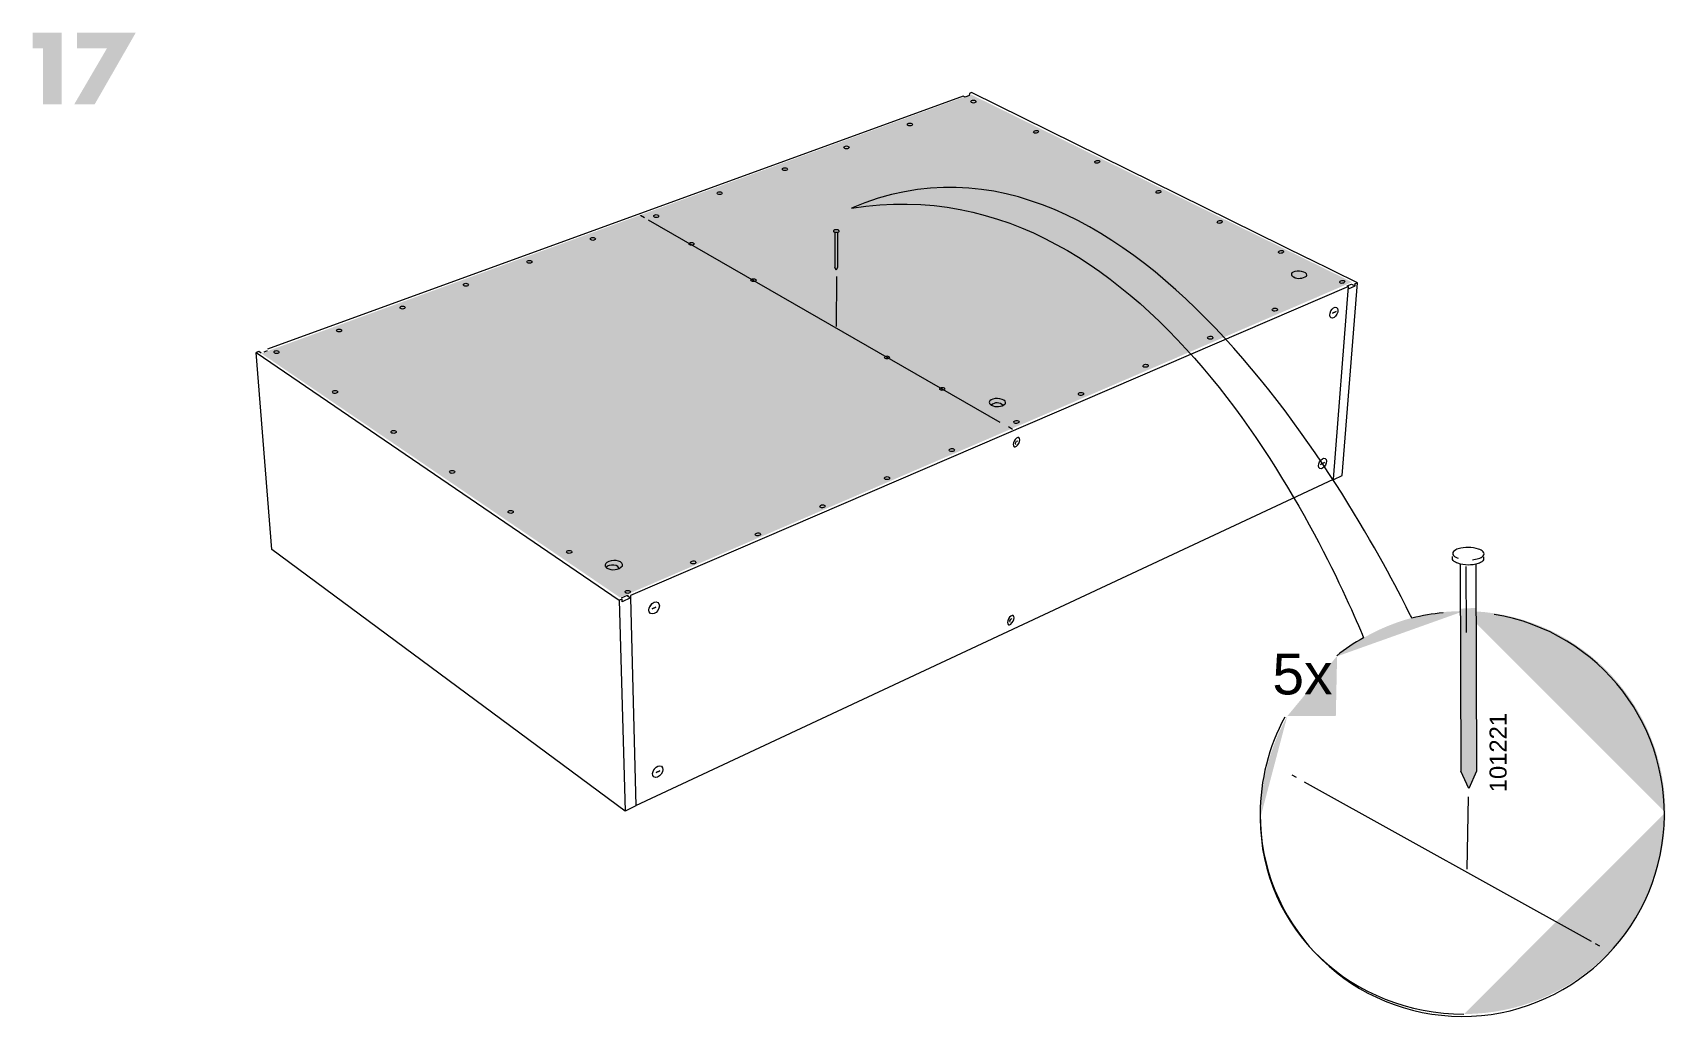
# Model space of a CAD drawing. Header units: metres. Extents: x -6.4 to 35.9, y -8.9 to 6.5.
# Drawn here: x 25.485 to 28.27, y -1.155 to 0.523 of the extents above; entities that cross this region are included whole.
import ezdxf

# ---------------------------------------------------------------- set-up
doc = ezdxf.new("R2010")
doc.units = ezdxf.units.M
doc.header["$MEASUREMENT"] = 0
for name, color, linetype, lineweight in [('PDF11_Geometry_Num_Penna__1_Num_Penna__255_Num_Penna__255_Num_Penna__255', 255, 'Continuous', 18), ('PDF11_Geometry_Num_Penna__7_Num_Penna__7_Num_Penna__7_Num_Penna__7', 7, 'Continuous', 18), ('PDF11_Text_Num_Penna__7_Num_Penna__7_Num_Penna__7_Num_Penna__7', 7, 'Continuous', 18)]:
    doc.layers.add(name, color=color, linetype=linetype, lineweight=lineweight)
doc.layers.add('PDF11_Geometry_Num_Penna__2_Num_Penna__1_Num_Penna__1_Num_Penna__1', color=7, linetype='Continuous', lineweight=18, true_color=0xc6c8ca)
doc.styles.add('GENERATED_STYLE_1', font='')
doc.styles.get('GENERATED_STYLE_1').set_extended_font_data('Arial')

msp = doc.modelspace()

# ---------------------------------------------------------------- hatches: boundary and pattern name
at = {"layer": 'PDF11_Geometry_Num_Penna__1_Num_Penna__255_Num_Penna__255_Num_Penna__255', "linetype": 'Continuous', "lineweight": 18}
msp.add_hatch(color=255, dxfattribs=at).paths.add_polyline_path([(27.9197, -0.4597), (27.9206, -0.7335), (27.9311, -0.7616), (27.9351, -0.7647), (27.9475, -0.7391), (27.9487, -0.4584)])
at = {"layer": 'PDF11_Geometry_Num_Penna__2_Num_Penna__1_Num_Penna__1_Num_Penna__1', "linetype": 'Continuous', "lineweight": 18, "true_color": 0xc6c8ca}
for points in [[(27.0854, 0.4172), (25.8746, -0.0244), (26.4867, -0.4407), (27.7356, 0.0972)], [(27.9268, -0.4638, 0.173601), (27.7095, -0.5413)], [(28.2704, -0.8074, 0.414222), (27.9268, -0.4638)], [(27.7095, -0.5413), (27.6253, -0.643), (27.7081, -0.643), (27.7103, -0.5413)], [(27.6253, -0.643, 0.125963), (27.5792, -0.817)], [(27.9268, -1.151, 0.414216), (28.2704, -0.8074)]]:
    msp.add_hatch(color=9, dxfattribs=at).paths.add_polyline_path(points)
at = {"layer": 'PDF11_Geometry_Num_Penna__7_Num_Penna__7_Num_Penna__7_Num_Penna__7', "linetype": 'Continuous', "lineweight": 18}
for points in [[(25.5021, 0.4956), (25.5021, 0.4002), (25.5339, 0.4002), (25.5339, 0.5225), (25.4846, 0.5225), (25.4846, 0.4956)], [(25.6112, 0.4956), (25.5554, 0.4002), (25.5903, 0.4002), (25.6605, 0.5225), (25.5601, 0.5225), (25.5601, 0.4956)]]:
    msp.add_hatch(color=7, dxfattribs=at).paths.add_polyline_path(points)

# ---------------------------------------------------------------- linework, layer by layer
at = {"layer": 'PDF11_Geometry_Num_Penna__7_Num_Penna__7_Num_Penna__7_Num_Penna__7', "color": 7, "linetype": 'Continuous', "lineweight": 18, "flags": 128}
for points in [[(27.6616, 0.137), (27.0865, 0.4203), (27.0828, 0.4189), (27.0827, 0.4153), (27.0757, 0.4128), (27.0725, 0.4144), (25.8851, -0.0169)], [(26.5286, 0.2068), (26.5216, 0.2108)], [(27.1356, -0.142), (26.5355, 0.2028)], [(26.8535, 0.1819), (26.8532, 0.1227)], [(26.8579, 0.1818), (26.8577, 0.1226)], [(26.8554, 0.1177), (26.8532, 0.1227)], [(26.8577, 0.1226), (26.8554, 0.1177)], [(27.7449, 0.0962), (27.6618, 0.1371)], [(27.7297, 0.0895), (26.5044, -0.4374), (26.5045, -0.4412)], [(26.8564, 0.1067), (26.8557, 0.0217)], [(27.7035, -0.2388), (27.7045, -0.2394), (27.7188, -0.2327), (27.7449, 0.0962)], [(27.7041, -0.2386), (27.7297, 0.0895)], [(27.7276, 0.0906), (27.7346, 0.0936), (27.7409, 0.0906)], [(27.7295, 0.086), (27.7299, 0.0858)], [(27.7299, 0.0858), (27.7409, 0.0906)], [(27.7409, 0.0906), (27.7412, 0.0946)], [(27.7412, 0.0946), (27.7449, 0.0962)], [(25.8704, -0.0211), (25.8659, -0.0228)], [(25.8659, -0.0227), (26.4855, -0.4454)], [(25.8924, -0.359), (25.8659, -0.0228)], [(25.8745, -0.0239), (25.8704, -0.0211)], [(25.8846, -0.0202), (25.879, -0.0223)], [(27.1564, -0.154), (27.1494, -0.1499)], [(27.1617, -0.1773), (27.1635, -0.1742), (27.1654, -0.1733)], [(27.1619, -0.1795), (27.1617, -0.1773)], [(26.514, -0.7951), (27.7041, -0.2386)], [(26.4954, -0.8049), (25.8924, -0.359)], [(27.9203, -0.3835), (27.9215, -0.7366)], [(27.9302, -0.3878), (27.9303, -0.5003)], [(27.947, -0.3839), (27.9482, -0.7369)], [(26.4904, -0.4433), (26.4855, -0.4454)], [(26.4855, -0.4454), (26.4954, -0.8049)], [(26.4989, -0.4375), (26.4885, -0.442)], [(26.4989, -0.4375), (26.5049, -0.4415), (26.4905, -0.4478), (26.4904, -0.4433)], [(26.5008, -0.4374), (26.4995, -0.4379)], [(26.5049, -0.4415), (26.514, -0.7962)], [(27.1521, -0.4806), (27.1538, -0.4775)], [(27.1523, -0.4828), (27.1521, -0.4806)], [(27.1538, -0.4775), (27.1558, -0.4766)], [(27.6331, -0.7433), (27.6402, -0.7472)], [(27.9349, -0.7662), (27.9215, -0.7366)], [(27.9482, -0.7369), (27.9349, -0.7662)], [(27.654, -0.7549), (28.1438, -1.0269)], [(26.514, -0.7962), (26.4954, -0.8049)], [(27.9322, -0.9042), (27.9343, -0.7807)], [(28.1507, -1.0307), (28.1578, -1.0346)]]:
    msp.add_lwpolyline(points, dxfattribs=at)
for points in [[(26.8587, 0.1861, 0.154928), (26.8529, 0.1862, 0.114618), (26.8516, 0.1854, 0.190325), (26.8512, 0.1849), (26.8512, 0.1834)], [(26.8602, 0.1845), (26.8602, 0.1833, -0.217369), (26.8599, 0.1827, -0.117621), (26.8586, 0.1819, -0.155487), (26.8528, 0.1821, -0.116563), (26.8515, 0.1829)], [(27.6326, 0.1091), (27.6329, 0.1086), (27.6333, 0.1081), (27.6337, 0.1077), (27.6343, 0.1072), (27.6349, 0.1067), (27.6356, 0.1063), (27.6363, 0.1059, 0.28157), (27.6582, 0.1075)], [(27.1171, -0.1094), (27.1174, -0.11), (27.1178, -0.1105), (27.1182, -0.1111), (27.1188, -0.1116), (27.1196, -0.1121), (27.1203, -0.1126, 0.312383), (27.1442, -0.1102)], [(27.9411, -0.3764, 0.04715), (27.9517, -0.3742, 0.115343), (27.9596, -0.3696, 0.426114), (27.9596, -0.3629, 0.113968), (27.9516, -0.3581, 0.077798), (27.9343, -0.3552, 0.078312), (27.917, -0.3577, 0.11782), (27.9091, -0.3623, 0.428177), (27.9091, -0.369, 0.114031), (27.9171, -0.3738)], [(26.4616, -0.3874), (26.462, -0.388), (26.4624, -0.3887), (26.4629, -0.3893), (26.4636, -0.3898), (26.4643, -0.3904, 0.353271), (26.4909, -0.3865)], [(27.9603, -0.3712), (27.9603, -0.3749, -0.205563), (27.9589, -0.3782, -0.116236), (27.951, -0.3828, -0.078608), (27.9337, -0.3853, -0.078149), (27.9164, -0.3824, -0.113108), (27.9084, -0.3775, -0.201466), (27.907, -0.3742), (27.907, -0.3705)], [(27.6213, -0.6445, 0.126555), (27.579, -0.8101, 2.167567), (27.9782, -0.4696)], [(27.891, -0.4668, 0.039207), (27.8379, -0.476, 0.001758), (27.835, -0.4701)]]:
    msp.add_lwpolyline(points, format="xyb", dxfattribs=at)
for points in [[(27.7086, 0.047), (27.7022, 0.044)], [(27.6886, -0.2106), (27.6821, -0.2137)], [(27.6886, -0.2106), (27.6821, -0.2136)], [(27.6886, -0.2106), (27.6821, -0.2136)], [(26.5409, -0.4514), (26.5405, -0.4523), (26.54, -0.4532), (26.5395, -0.4541), (26.5389, -0.4549), (26.5383, -0.4558), (26.5376, -0.4565), (26.5369, -0.4572), (26.5376, -0.4565), (26.5383, -0.4558), (26.5389, -0.4549), (26.5395, -0.4541), (26.54, -0.4532), (26.5405, -0.4523)], [(26.5481, -0.4571), (26.5417, -0.4601)], [(26.5456, -0.7329), (26.5453, -0.7334), (26.5449, -0.7338), (26.5453, -0.7334)], [(26.5549, -0.7362), (26.5484, -0.7392)]]:
    msp.add_lwpolyline(points, close=True, dxfattribs=at)
at = {"layer": 'PDF11_Geometry_Num_Penna__7_Num_Penna__7_Num_Penna__7_Num_Penna__7', "color": 7, "linetype": 'Continuous', "lineweight": 18}
for centre, radius, start, end in [((26.8595, 0.1847), 0.000755, 359.0995, 46.7647), ((27.1297, -0.1236), 0.0148, 43.7469, 130.8049), ((27.9244, -0.8103), 0.3453, 119.3022, 128.4613)]:
    msp.add_arc(centre, radius, start, end, dxfattribs=at)
for centre, major_axis, ratio, start_param, end_param in [((27.6455, 0.1098), (-0.0132, 0.0009), 0.456998, 2.896318, 6.528501), ((27.1307, -0.1082), (-0.014, 0.0004), 0.488198, 2.911313, 6.511962), ((26.4762, -0.3854), (0.0149, 0.0004), 0.52982, 6.081494, 9.62746), ((26.4735, -0.3911), (0.0112, 0.0003), 0.526579, 6.122584, 9.06718)]:
    msp.add_ellipse(centre, major_axis=major_axis, ratio=ratio, start_param=start_param, end_param=end_param, dxfattribs=at)
for centre, major_axis, ratio in [((27.7048, 0.0452), (0.00465, 0.0089), 0.587205), ((27.7048, 0.0452), (0.00465, 0.0089), 0.587205), ((27.6854, -0.2121), (0.00476, 0.00858), 0.577071), ((27.6854, -0.2121), (0.00476, 0.00858), 0.577071), ((27.6854, -0.2121), (0.00476, 0.00858), 0.577318), ((27.6854, -0.2121), (0.00476, 0.00858), 0.577318), ((27.6854, -0.2122), (0.00476, 0.00857), 0.578042), ((27.6854, -0.2122), (0.00476, 0.00857), 0.578042), ((26.5449, -0.4584), (0.0064, 0.00939), 0.672126), ((26.5449, -0.4584), (0.0064, 0.00939), 0.672126), ((26.5511, -0.7376), (0.00648, 0.00905), 0.651967), ((26.5511, -0.7376), (0.00648, 0.00905), 0.651967)]:
    msp.add_ellipse(centre, major_axis=major_axis, ratio=ratio, dxfattribs=at)
for points in [[(27.835, -0.4701), (27.7726, -0.3449), (27.3706, 0.4323), (26.8817, 0.2233)], [(27.0853, 0.405), (27.0853, 0.4063), (27.0873, 0.4074), (27.0897, 0.4074)], [(27.0897, 0.4025), (27.0873, 0.4025), (27.0853, 0.4036), (27.0853, 0.405)], [(27.0897, 0.4074), (27.092, 0.4074), (27.094, 0.4063), (27.094, 0.405)], [(27.094, 0.405), (27.094, 0.4036), (27.092, 0.4025), (27.0897, 0.4025)], [(26.9771, 0.366), (26.9771, 0.3673), (26.9791, 0.3684), (26.9814, 0.3684)], [(26.9814, 0.3635), (26.9791, 0.3635), (26.9771, 0.3646), (26.9771, 0.366)], [(26.9814, 0.3684), (26.9838, 0.3684), (26.9858, 0.3673), (26.9858, 0.366)], [(26.9858, 0.366), (26.9858, 0.3646), (26.9838, 0.3635), (26.9814, 0.3635)], [(27.1924, 0.3529), (27.1922, 0.3542), (27.1939, 0.3555), (27.1962, 0.3558)], [(27.1969, 0.3511), (27.1946, 0.3508), (27.1926, 0.3516), (27.1924, 0.3529)], [(27.1962, 0.3558), (27.1984, 0.3562), (27.2005, 0.3554), (27.2006, 0.3541)], [(27.2006, 0.3541), (27.2008, 0.3528), (27.1991, 0.3515), (27.1969, 0.3511)], [(26.8689, 0.3269), (26.8689, 0.3283), (26.8708, 0.3294), (26.8732, 0.3294)], [(26.8732, 0.3245), (26.8708, 0.3245), (26.8689, 0.3256), (26.8689, 0.3269)], [(26.8732, 0.3294), (26.8756, 0.3294), (26.8775, 0.3283), (26.8775, 0.3269)], [(26.8775, 0.3269), (26.8775, 0.3256), (26.8756, 0.3245), (26.8732, 0.3245)], [(26.8817, 0.2233), (27.4033, 0.308), (27.705, -0.3886), (27.7554, -0.5092)], [(26.7638, 0.2898), (26.7638, 0.2911), (26.7657, 0.2922), (26.7681, 0.2922)], [(26.7681, 0.2873), (26.7657, 0.2873), (26.7638, 0.2884), (26.7638, 0.2898)], [(26.7681, 0.2922), (26.7705, 0.2922), (26.7724, 0.2911), (26.7724, 0.2898)], [(26.7724, 0.2898), (26.7724, 0.2884), (26.7705, 0.2873), (26.7681, 0.2873)], [(27.2969, 0.3016), (27.2967, 0.3029), (27.2983, 0.3043), (27.3006, 0.3046)], [(27.3014, 0.2999), (27.2991, 0.2996), (27.2971, 0.3003), (27.2969, 0.3016)], [(27.3006, 0.3046), (27.3029, 0.305), (27.305, 0.3042), (27.3052, 0.3029)], [(27.3052, 0.3029), (27.3054, 0.3016), (27.3037, 0.3003), (27.3014, 0.2999)], [(26.6525, 0.2489), (26.6525, 0.2502), (26.6544, 0.2513), (26.6568, 0.2513)], [(26.6568, 0.2513), (26.6592, 0.2513), (26.6611, 0.2502), (26.6611, 0.2489)], [(27.4013, 0.2504), (27.4011, 0.2517), (27.4028, 0.2531), (27.4051, 0.2535)], [(27.4051, 0.2535), (27.4074, 0.2539), (27.4095, 0.2531), (27.4097, 0.2518)], [(27.4097, 0.2518), (27.4099, 0.2505), (27.4082, 0.2491), (27.4059, 0.2487)], [(26.6568, 0.2464), (26.6544, 0.2464), (26.6525, 0.2475), (26.6525, 0.2489)], [(26.6611, 0.2489), (26.6611, 0.2475), (26.6592, 0.2464), (26.6568, 0.2464)], [(27.4059, 0.2487), (27.4036, 0.2483), (27.4016, 0.2491), (27.4013, 0.2504)], [(26.5443, 0.2099), (26.5443, 0.2112), (26.5462, 0.2123), (26.5486, 0.2123)], [(26.5486, 0.2074), (26.5462, 0.2074), (26.5443, 0.2085), (26.5443, 0.2099)], [(26.5486, 0.2123), (26.551, 0.2123), (26.5529, 0.2112), (26.5529, 0.2099)], [(26.5529, 0.2099), (26.5529, 0.2085), (26.551, 0.2074), (26.5486, 0.2074)], [(27.5058, 0.1991), (27.5056, 0.2004), (27.5073, 0.2019), (27.5096, 0.2023)], [(27.5104, 0.1975), (27.5081, 0.1971), (27.5061, 0.1978), (27.5058, 0.1991)], [(27.5096, 0.2023), (27.5119, 0.2027), (27.514, 0.202), (27.5142, 0.2006)], [(27.5142, 0.2006), (27.5144, 0.1993), (27.5128, 0.1979), (27.5104, 0.1975)], [(26.436, 0.1708), (26.436, 0.1722), (26.438, 0.1733), (26.4404, 0.1733)], [(26.4404, 0.1684), (26.438, 0.1684), (26.436, 0.1695), (26.436, 0.1708)], [(26.4404, 0.1733), (26.4427, 0.1733), (26.4447, 0.1722), (26.4447, 0.1708)], [(26.4447, 0.1708), (26.4447, 0.1695), (26.4427, 0.1684), (26.4404, 0.1684)], [(26.8512, 0.1834), (26.8514, 0.1834), (26.8513, 0.1829), (26.8515, 0.1829)], [(26.8601, 0.1853), (26.8606, 0.1853), (26.8592, 0.1859), (26.8587, 0.1861)], [(26.6045, 0.1623), (26.6045, 0.1637), (26.6064, 0.1648), (26.6088, 0.1648)], [(26.6088, 0.1599), (26.6064, 0.1599), (26.6045, 0.161), (26.6045, 0.1623)], [(26.6088, 0.1648), (26.6112, 0.1648), (26.6131, 0.1637), (26.6131, 0.1623)], [(26.6131, 0.1623), (26.6131, 0.161), (26.6112, 0.1599), (26.6088, 0.1599)], [(27.6103, 0.1479), (27.61, 0.1492), (27.6117, 0.1506), (27.614, 0.1511)], [(27.615, 0.1463), (27.6126, 0.1458), (27.6105, 0.1466), (27.6103, 0.1479)], [(27.614, 0.1511), (27.6164, 0.1515), (27.6185, 0.1508), (27.6187, 0.1495)], [(27.6187, 0.1495), (27.619, 0.1482), (27.6173, 0.1467), (27.615, 0.1463)], [(26.3278, 0.1318), (26.3278, 0.1332), (26.3298, 0.1343), (26.3321, 0.1343)], [(26.3321, 0.1294), (26.3298, 0.1294), (26.3278, 0.1305), (26.3278, 0.1318)], [(26.3321, 0.1343), (26.3345, 0.1343), (26.3364, 0.1332), (26.3364, 0.1318)], [(26.3364, 0.1318), (26.3364, 0.1305), (26.3345, 0.1294), (26.3321, 0.1294)], [(26.2196, 0.0928), (26.2196, 0.0941), (26.2215, 0.0952), (26.2239, 0.0952)], [(26.2239, 0.0903), (26.2215, 0.0903), (26.2196, 0.0914), (26.2196, 0.0928)], [(26.2239, 0.0952), (26.2263, 0.0952), (26.2282, 0.0941), (26.2282, 0.0928)], [(26.2282, 0.0928), (26.2282, 0.0914), (26.2263, 0.0903), (26.2239, 0.0903)], [(26.7102, 0.1005), (26.7102, 0.1019), (26.7122, 0.103), (26.7146, 0.103)], [(26.7146, 0.0981), (26.7122, 0.0981), (26.7102, 0.0991), (26.7102, 0.1005)], [(26.7146, 0.103), (26.7169, 0.103), (26.7189, 0.1019), (26.7189, 0.1005)], [(26.7189, 0.1005), (26.7189, 0.0991), (26.7169, 0.0981), (26.7146, 0.0981)], [(27.7148, 0.0966), (27.7145, 0.098), (27.7162, 0.0994), (27.7185, 0.0999)], [(27.7195, 0.0951), (27.7171, 0.0946), (27.715, 0.0953), (27.7148, 0.0966)], [(27.7185, 0.0999), (27.7209, 0.1004), (27.723, 0.0997), (27.7233, 0.0984)], [(27.7233, 0.0984), (27.7235, 0.097), (27.7218, 0.0956), (27.7195, 0.0951)], [(26.1114, 0.0538), (26.1114, 0.0551), (26.1133, 0.0562), (26.1157, 0.0562)], [(26.1157, 0.0562), (26.1181, 0.0562), (26.12, 0.0551), (26.12, 0.0538)], [(26.1157, 0.0513), (26.1133, 0.0513), (26.1114, 0.0524), (26.1114, 0.0538)], [(26.12, 0.0538), (26.12, 0.0524), (26.1181, 0.0513), (26.1157, 0.0513)], [(27.5996, 0.0499), (27.5995, 0.0513), (27.6015, 0.0526), (27.604, 0.0528)], [(27.6043, 0.0477), (27.6018, 0.0475), (27.5997, 0.0485), (27.5996, 0.0499)], [(27.604, 0.0528), (27.6064, 0.0529), (27.6085, 0.0519), (27.6086, 0.0505)], [(27.6086, 0.0505), (27.6087, 0.0491), (27.6068, 0.0478), (27.6043, 0.0477)], [(26.0032, 0.0147), (26.0032, 0.0161), (26.0051, 0.0172), (26.0075, 0.0172)], [(26.0075, 0.0123), (26.0051, 0.0123), (26.0032, 0.0134), (26.0032, 0.0147)], [(26.0075, 0.0172), (26.0099, 0.0172), (26.0118, 0.0161), (26.0118, 0.0147)], [(26.0118, 0.0147), (26.0118, 0.0134), (26.0099, 0.0123), (26.0075, 0.0123)], [(27.4894, 0.002), (27.4893, 0.0034), (27.4912, 0.0047), (27.4937, 0.0049)], [(27.494, -0.0002), (27.4915, -0.0004), (27.4894, 0.0006), (27.4894, 0.002)], [(27.4937, 0.0049), (27.4962, 0.005), (27.4982, 0.004), (27.4983, 0.0026)], [(27.4983, 0.0026), (27.4984, 0.0012), (27.4965, -0.0001), (27.494, -0.0002)], [(25.8965, -0.022), (25.8965, -0.0206), (25.8984, -0.0196), (25.9008, -0.0196)], [(25.9008, -0.0245), (25.8984, -0.0245), (25.8965, -0.0233), (25.8965, -0.022)], [(25.9008, -0.0196), (25.9032, -0.0196), (25.9051, -0.0207), (25.9051, -0.0221)], [(25.9051, -0.0221), (25.9051, -0.0234), (25.9032, -0.0245), (25.9008, -0.0245)], [(26.938, -0.0313), (26.938, -0.0299), (26.9399, -0.0288), (26.9423, -0.0288)], [(26.9423, -0.0337), (26.9399, -0.0337), (26.938, -0.0326), (26.938, -0.0313)], [(26.9423, -0.0288), (26.9447, -0.0288), (26.9466, -0.0299), (26.9466, -0.0313)], [(26.9466, -0.0313), (26.9466, -0.0326), (26.9447, -0.0337), (26.9423, -0.0337)], [(27.3791, -0.0459), (27.379, -0.0445), (27.3809, -0.0432), (27.3834, -0.043)], [(27.3837, -0.0481), (27.3813, -0.0483), (27.3792, -0.0473), (27.3791, -0.0459)], [(27.3834, -0.043), (27.3859, -0.0429), (27.388, -0.0439), (27.3881, -0.0453)], [(27.3881, -0.0453), (27.3882, -0.0467), (27.3862, -0.048), (27.3837, -0.0481)], [(27.0323, -0.0849), (27.0323, -0.0836), (27.0343, -0.0825), (27.0366, -0.0825)], [(27.0366, -0.0825), (27.039, -0.0825), (27.0409, -0.0836), (27.0409, -0.0849)], [(25.9963, -0.0902), (25.9963, -0.0888), (25.9983, -0.0877), (26.0006, -0.0877)], [(26.0007, -0.0927), (25.9983, -0.0927), (25.9963, -0.0916), (25.9963, -0.0902)], [(26.0006, -0.0877), (26.003, -0.0877), (26.005, -0.0888), (26.005, -0.0902)], [(26.005, -0.0902), (26.005, -0.0915), (26.0031, -0.0926), (26.0007, -0.0927)], [(27.0366, -0.0874), (27.0343, -0.0874), (27.0323, -0.0863), (27.0323, -0.0849)], [(27.0409, -0.0849), (27.0409, -0.0863), (27.039, -0.0874), (27.0366, -0.0874)], [(27.2688, -0.0938), (27.2687, -0.0924), (27.2707, -0.0911), (27.2732, -0.0909)], [(27.2735, -0.096), (27.271, -0.0962), (27.2689, -0.0952), (27.2688, -0.0938)], [(27.2732, -0.0909), (27.2756, -0.0908), (27.2777, -0.0918), (27.2778, -0.0932)], [(27.2778, -0.0932), (27.2779, -0.0946), (27.276, -0.0959), (27.2735, -0.096)], [(27.1586, -0.1417), (27.1585, -0.1403), (27.1604, -0.139), (27.1629, -0.1388)], [(27.1629, -0.1388), (27.1654, -0.1387), (27.1675, -0.1397), (27.1676, -0.1411)], [(26.0961, -0.1584), (26.0961, -0.157), (26.0981, -0.1559), (26.1005, -0.1559)], [(26.1006, -0.1608), (26.0981, -0.1609), (26.0962, -0.1598), (26.0961, -0.1584)], [(26.1005, -0.1559), (26.1029, -0.1558), (26.1049, -0.1569), (26.1049, -0.1583)], [(26.1049, -0.1583), (26.1049, -0.1597), (26.103, -0.1608), (26.1006, -0.1608)], [(27.1632, -0.1439), (27.1607, -0.1441), (27.1587, -0.1431), (27.1586, -0.1417)], [(27.1672, -0.1681), (27.1651, -0.167), (27.1615, -0.1696), (27.1593, -0.1739)], [(27.1676, -0.1411), (27.1676, -0.1425), (27.1657, -0.1438), (27.1632, -0.1439)], [(27.0483, -0.1896), (27.0482, -0.1882), (27.0501, -0.1869), (27.0526, -0.1867)], [(27.053, -0.1918), (27.0505, -0.192), (27.0484, -0.191), (27.0483, -0.1896)], [(27.0526, -0.1867), (27.0551, -0.1866), (27.0572, -0.1876), (27.0573, -0.189)], [(27.0573, -0.189), (27.0574, -0.1904), (27.0554, -0.1917), (27.053, -0.1918)], [(27.1593, -0.1739), (27.157, -0.1782), (27.157, -0.1826), (27.1591, -0.1837)], [(27.1591, -0.1837), (27.1613, -0.1849), (27.1648, -0.1822), (27.1671, -0.1779)], [(27.1633, -0.1692), (27.1634, -0.1692), (27.1632, -0.1692), (27.1633, -0.1692)], [(27.1671, -0.1779), (27.1693, -0.1736), (27.1694, -0.1692), (27.1672, -0.1681)], [(26.196, -0.2266), (26.1959, -0.2253), (26.1979, -0.2241), (26.2003, -0.224)], [(26.2004, -0.229), (26.198, -0.2291), (26.196, -0.228), (26.196, -0.2266)], [(26.2003, -0.224), (26.2027, -0.224), (26.2047, -0.225), (26.2048, -0.2264)], [(26.2048, -0.2264), (26.2048, -0.2278), (26.2029, -0.229), (26.2004, -0.229)], [(26.938, -0.2375), (26.9379, -0.2361), (26.9399, -0.2348), (26.9424, -0.2346)], [(26.9427, -0.2397), (26.9402, -0.2399), (26.9381, -0.2389), (26.938, -0.2375)], [(26.9424, -0.2346), (26.9448, -0.2345), (26.9469, -0.2355), (26.947, -0.2369)], [(26.947, -0.2369), (26.9471, -0.2383), (26.9452, -0.2396), (26.9427, -0.2397)], [(26.2958, -0.2948), (26.2957, -0.2935), (26.2977, -0.2923), (26.3001, -0.2922)], [(26.3003, -0.2972), (26.2979, -0.2973), (26.2958, -0.2962), (26.2958, -0.2948)], [(26.3001, -0.2922), (26.3026, -0.2921), (26.3046, -0.2931), (26.3047, -0.2945)], [(26.3047, -0.2945), (26.3047, -0.2959), (26.3028, -0.2971), (26.3003, -0.2972)], [(26.8278, -0.2854), (26.8277, -0.284), (26.8296, -0.2827), (26.8321, -0.2825)], [(26.8324, -0.2876), (26.8299, -0.2878), (26.8279, -0.2868), (26.8278, -0.2854)], [(26.8321, -0.2825), (26.8346, -0.2824), (26.8367, -0.2834), (26.8368, -0.2848)], [(26.8368, -0.2848), (26.8369, -0.2862), (26.8349, -0.2875), (26.8324, -0.2876)], [(26.7175, -0.3333), (26.7174, -0.3319), (26.7194, -0.3306), (26.7218, -0.3304)], [(26.7222, -0.3355), (26.7197, -0.3357), (26.7176, -0.3347), (26.7175, -0.3333)], [(26.7218, -0.3304), (26.7243, -0.3303), (26.7264, -0.3313), (26.7265, -0.3327)], [(26.7265, -0.3327), (26.7266, -0.3341), (26.7246, -0.3354), (26.7222, -0.3355)], [(26.3956, -0.3631), (26.3956, -0.3617), (26.3975, -0.3604), (26.4, -0.3603)], [(26.4, -0.3603), (26.4024, -0.3602), (26.4045, -0.3612), (26.4046, -0.3627)], [(26.4002, -0.3654), (26.3977, -0.3655), (26.3957, -0.3645), (26.3956, -0.3631)], [(26.4046, -0.3627), (26.4046, -0.3641), (26.4027, -0.3653), (26.4002, -0.3654)], [(26.6072, -0.3812), (26.6071, -0.3797), (26.6091, -0.3785), (26.6116, -0.3783)], [(26.6119, -0.3834), (26.6094, -0.3836), (26.6073, -0.3826), (26.6072, -0.3812)], [(26.6116, -0.3783), (26.6141, -0.3782), (26.6161, -0.3792), (26.6162, -0.3806)], [(26.6162, -0.3806), (26.6163, -0.382), (26.6144, -0.3833), (26.6119, -0.3834)], [(26.4955, -0.4313), (26.4954, -0.4299), (26.4973, -0.4286), (26.4998, -0.4285)], [(26.5001, -0.4336), (26.4976, -0.4337), (26.4955, -0.4327), (26.4955, -0.4313)], [(26.4998, -0.4285), (26.5023, -0.4283), (26.5044, -0.4294), (26.5044, -0.4308)], [(26.5044, -0.4308), (26.5045, -0.4322), (26.5026, -0.4334), (26.5001, -0.4336)], [(27.1576, -0.4714), (27.1554, -0.4703), (27.1519, -0.4729), (27.1496, -0.4772)], [(27.1537, -0.4725), (27.1537, -0.4725), (27.1536, -0.4725), (27.1536, -0.4725)], [(27.1574, -0.4812), (27.1597, -0.4769), (27.1597, -0.4725), (27.1576, -0.4714)], [(27.1496, -0.4772), (27.1474, -0.4815), (27.1473, -0.4859), (27.1495, -0.487)], [(27.1495, -0.487), (27.1516, -0.4882), (27.1552, -0.4856), (27.1574, -0.4812)], [(27.5792, -0.817), (27.5792, -1.0068), (27.737, -1.151), (27.9268, -1.151)]]:
    msp.add_open_spline(points, degree=3, dxfattribs=at)

# ---------------------------------------------------------------- texts
at = {"layer": 'PDF11_Text_Num_Penna__7_Num_Penna__7_Num_Penna__7_Num_Penna__7', "color": 7, "linetype": 'Continuous', "lineweight": 18, "insert": (27.5998, -0.607), "char_height": 0.069662, "attachment_point": 7, "style": 'GENERATED_STYLE_1'}
msp.add_mtext('\\A1;{\\pql;\\fArial|b0|i0|c0|p34;5x}', dxfattribs=at)
at = {"layer": 'PDF11_Text_Num_Penna__7_Num_Penna__7_Num_Penna__7_Num_Penna__7', "color": 7, "linetype": 'Continuous', "lineweight": 18, "insert": (27.9999, -0.7728), "char_height": 0.029026, "attachment_point": 7, "rotation": 90, "style": 'GENERATED_STYLE_1'}
msp.add_mtext('\\A1;{\\pql;\\fArial|b0|i0|c0|p34;101221}', dxfattribs=at)

doc.saveas('drawing.dxf')
